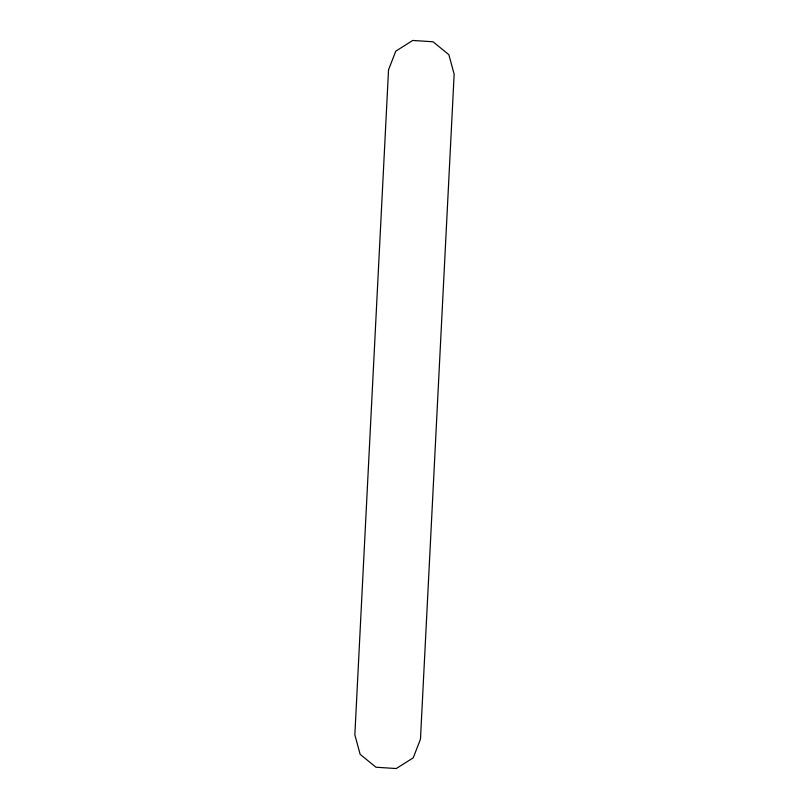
<?xml version="1.0" encoding="UTF-8"?>
<svg xmlns="http://www.w3.org/2000/svg" width="809" height="809" viewBox="0 0 809 809"><rect width="100%" height="100%" fill="white"/><g stroke="black" fill="none" stroke-linecap="round" stroke-linejoin="round"><path stroke-width="1.21" d="M388.532 69.837L354.848 734.825L360.147 754.332L375.952 767.215L396.228 768.55L413.227 757.841L420.468 739.163L454.152 74.175L448.853 54.668L433.048 41.785L412.772 40.45L395.773 51.159L388.532 69.837"/></g></svg>
